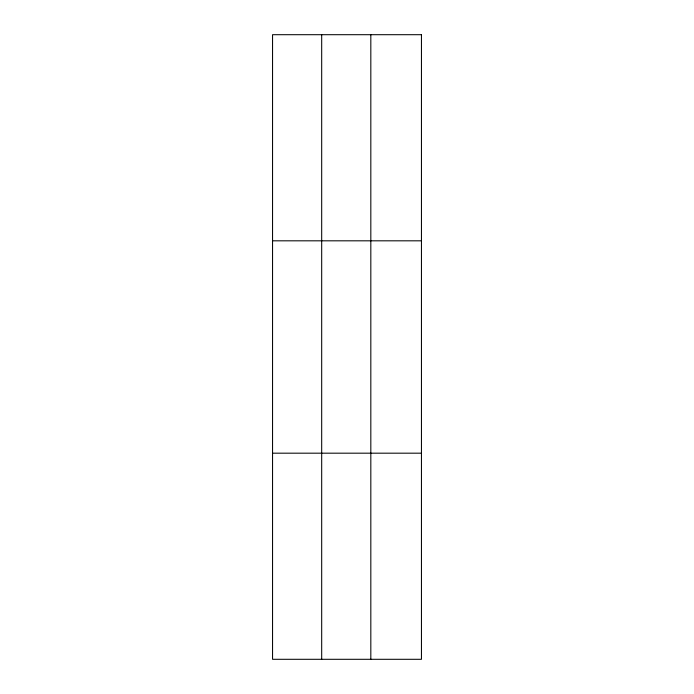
<?xml version="1.0" encoding="UTF-8"?>
<svg xmlns="http://www.w3.org/2000/svg" width="694" height="694" viewBox="0 0 694 694"><rect width="100%" height="100%" fill="white"/><g stroke="black" fill="none" stroke-linecap="round" stroke-linejoin="round"><path stroke-width="1.04" d="M321.686 34.7L321.686 659.3M370.822 34.7L370.822 659.3M272.551 240.818L421.449 240.818M272.551 453.182L421.449 453.182M421.449 34.7L421.449 659.3L272.551 659.3L272.551 34.7L421.449 34.7"/></g></svg>
